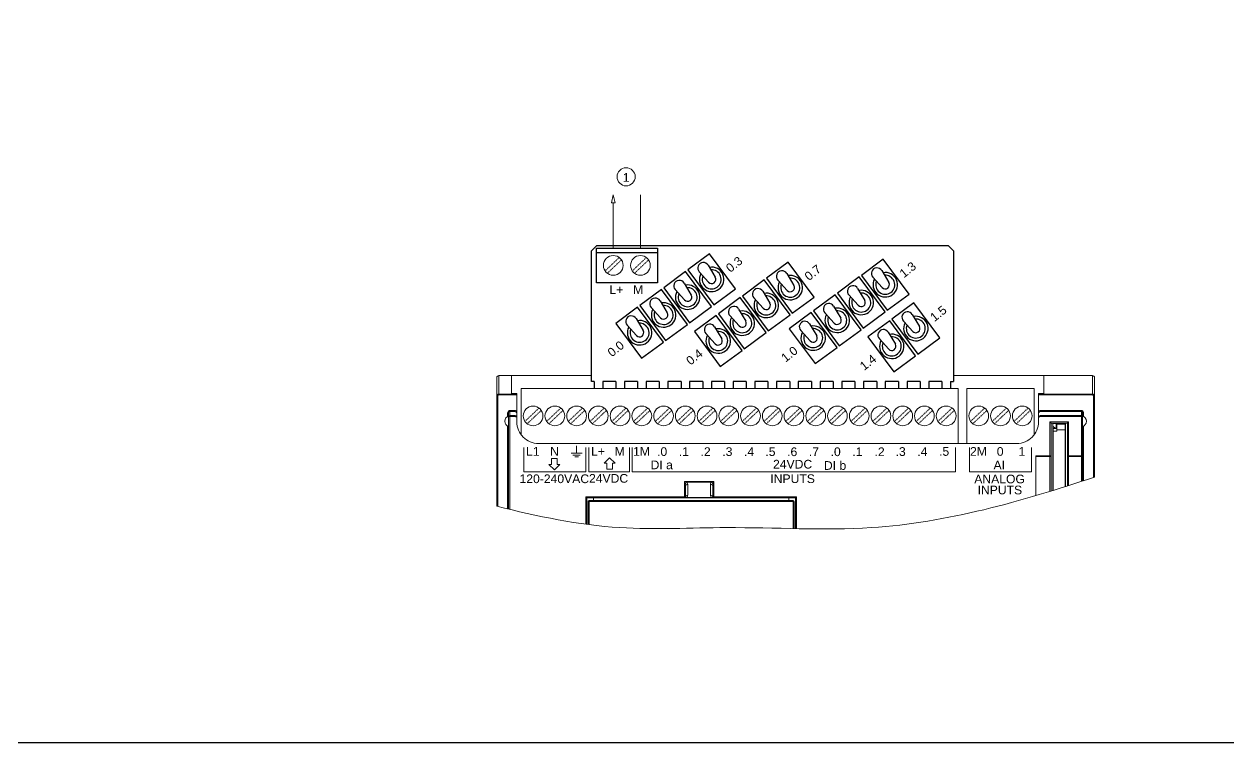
# Model space of a CAD drawing. Header units: inches. Extents: x 57 to 2760, y -193 to 2149.
# Drawn here: x 579.5 to 801, y 1083.9 to 1216.2 of the extents above; entities that cross this region are included whole.
import ezdxf

# ---------------------------------------------------------------- set-up
doc = ezdxf.new("R2010")
doc.units = ezdxf.units.IN
doc.header["$MEASUREMENT"] = 0
doc.linetypes.add('DOT', pattern=[0.2, 0.1, -0.1])
doc.layers.add('Wiring', color=7, linetype='Continuous')
doc.styles.get("Standard").update_dxf_attribs({"font": 'arial.ttf'})

msp = doc.modelspace()

# ---------------------------------------------------------------- linework, layer by layer
for p, q in [((683.90377, 1174.41428), (684.90377, 1175.41428)), ((683.90377, 1150.41428), (683.90377, 1174.41428)), ((684.87577, 1174.15595), (696.04817, 1174.15595)), ((684.90377, 1175.41428), (749.51056, 1175.41428)), ((750.51056, 1174.41428), (749.51056, 1175.41428)), ((750.51056, 1174.41428), (750.51056, 1150.41428)), ((705.36474, 1171.77997), (706.68039, 1169.57286)), ((703.73154, 1170.57101), (705.45823, 1168.66817)), ((719.83027, 1170.26315), (721.14592, 1168.05605)), ((735.6729, 1169.58508), (737.39959, 1167.68224)), ((737.30611, 1170.79404), (738.62176, 1168.58693)), ((700.94411, 1168.50765), (702.25977, 1166.30054)), ((718.19707, 1169.05419), (719.92376, 1167.15135)), ((732.88548, 1167.52172), (734.20114, 1165.31461)), ((696.52349, 1165.23533), (697.83914, 1163.02822)), ((699.31091, 1167.29869), (701.0376, 1165.39585)), ((713.77644, 1165.78187), (715.50313, 1163.87903)), ((715.40964, 1166.99083), (716.7253, 1164.78373)), ((731.25228, 1166.31276), (732.97897, 1164.40992)), ((694.89029, 1164.02637), (696.61698, 1162.12353)), ((710.98902, 1163.71851), (712.30468, 1161.51141)), ((726.83166, 1163.04044), (728.55835, 1161.1376)), ((728.46486, 1164.2494), (729.78051, 1162.04229)), ((690.46966, 1160.75405), (692.19635, 1158.85121)), ((692.10286, 1161.96301), (693.41852, 1159.7559)), ((709.35582, 1162.50955), (711.08251, 1160.60671)), ((724.04423, 1160.97708), (725.35989, 1158.76997)), ((741.29719, 1161.52362), (743.02388, 1159.62078)), ((742.93039, 1162.73258), (744.24605, 1160.52547)), ((704.9352, 1159.23723), (706.66189, 1157.33439)), ((706.5684, 1160.44619), (707.88405, 1158.23908)), ((722.41103, 1159.76812), (724.13772, 1157.86528)), ((738.50977, 1159.46026), (739.82542, 1157.25315)), ((736.87656, 1158.2513), (738.60325, 1156.34846)), ((684.38435, 1150.41428), (683.90377, 1150.41428)), ((684.38435, 1150.41428), (684.38435, 1149.12964)), ((685.96821, 1150.41428), (685.96821, 1149.12964)), ((688.38435, 1150.41428), (685.96821, 1150.41428)), ((688.38435, 1150.41428), (688.38435, 1149.12964)), ((689.96821, 1150.41428), (689.96821, 1149.12964)), ((692.38435, 1150.41428), (689.96821, 1150.41428)), ((692.38435, 1150.41428), (692.38435, 1149.12964)), ((693.96821, 1150.41428), (693.96821, 1149.12964)), ((696.38435, 1150.41428), (693.96821, 1150.41428)), ((696.38435, 1150.41428), (696.38435, 1149.12964)), ((697.96821, 1150.41428), (697.96821, 1149.12964)), ((700.38435, 1150.41428), (697.96821, 1150.41428)), ((700.38435, 1150.41428), (700.38435, 1149.12964)), ((701.96821, 1150.41428), (701.96821, 1149.12964)), ((704.38435, 1150.41428), (701.96821, 1150.41428)), ((704.38435, 1150.41428), (704.38435, 1149.12964)), ((705.96821, 1150.41428), (705.96821, 1149.12964)), ((708.38435, 1150.41428), (705.96821, 1150.41428)), ((708.38435, 1150.41428), (708.38435, 1149.12964)), ((709.96821, 1150.41428), (709.96821, 1149.12964)), ((712.38435, 1150.41428), (709.96821, 1150.41428)), ((712.38435, 1150.41428), (712.38435, 1149.12964)), ((713.96821, 1150.41428), (713.96821, 1149.12964)), ((716.38435, 1150.41428), (713.96821, 1150.41428)), ((716.38435, 1150.41428), (716.38435, 1149.12964)), ((717.96821, 1150.41428), (717.96821, 1149.12964)), ((720.38435, 1150.41428), (717.96821, 1150.41428)), ((720.38435, 1150.41428), (720.38435, 1149.12964)), ((721.96821, 1150.41428), (721.96821, 1149.12964)), ((724.38435, 1150.41428), (721.96821, 1150.41428)), ((724.38435, 1150.41428), (724.38435, 1149.12964)), ((725.96821, 1150.41428), (725.96821, 1149.12964)), ((728.38435, 1150.41428), (725.96821, 1150.41428)), ((728.38435, 1150.41428), (728.38435, 1149.12964)), ((729.96821, 1150.41428), (729.96821, 1149.12964)), ((732.38435, 1150.41428), (729.96821, 1150.41428)), ((732.38435, 1150.41428), (732.38435, 1149.12964)), ((733.96821, 1150.41428), (733.96821, 1149.12964)), ((736.38435, 1150.41428), (733.96821, 1150.41428)), ((736.38435, 1150.41428), (736.38435, 1149.12964)), ((737.96821, 1150.41428), (737.96821, 1149.12964)), ((740.38435, 1150.41428), (737.96821, 1150.41428)), ((740.38435, 1150.41428), (740.38435, 1149.12964)), ((741.96821, 1150.41428), (741.96821, 1149.12964)), ((744.38435, 1150.41428), (741.96821, 1150.41428)), ((744.38435, 1150.41428), (744.38435, 1149.12964)), ((745.96821, 1150.41428), (745.96821, 1149.12964)), ((748.38435, 1150.41428), (745.96821, 1150.41428)), ((748.38435, 1150.41428), (748.38435, 1149.12964)), ((749.96821, 1150.41428), (749.96821, 1149.12964)), ((749.96821, 1150.41428), (750.51056, 1150.41428))]:
    msp.add_line(p, q)
at = {"linetype": 'DOT', "lineweight": 0}
for p, q in [((686.41374, 1170.74521), (689.01283, 1173.20726)), ((686.82637, 1170.30962), (689.42545, 1172.77167)), ((691.41374, 1170.74521), (694.01283, 1173.20726)), ((691.82637, 1170.30962), (694.42545, 1172.77167)), ((671.66432, 1143.05641), (674.2634, 1145.51846)), ((675.66432, 1143.05641), (678.2634, 1145.51846)), ((679.66432, 1143.05641), (682.2634, 1145.51846)), ((683.66432, 1143.05641), (686.2634, 1145.51846)), ((687.66432, 1143.05641), (690.2634, 1145.51846)), ((691.66432, 1143.05641), (694.2634, 1145.51846)), ((695.66432, 1143.05641), (698.2634, 1145.51846)), ((699.66432, 1143.05641), (702.2634, 1145.51846)), ((703.66432, 1143.05641), (706.2634, 1145.51846)), ((707.66432, 1143.05641), (710.2634, 1145.51846)), ((711.66432, 1143.05641), (714.2634, 1145.51846)), ((715.66432, 1143.05641), (718.2634, 1145.51846)), ((719.66432, 1143.05641), (722.2634, 1145.51846)), ((723.66432, 1143.05641), (726.2634, 1145.51846)), ((727.66432, 1143.05641), (730.2634, 1145.51846)), ((731.66432, 1143.05641), (734.2634, 1145.51846)), ((735.66432, 1143.05641), (738.2634, 1145.51846)), ((739.66432, 1143.05641), (742.2634, 1145.51846)), ((743.66432, 1143.05641), (746.2634, 1145.51846)), ((747.66432, 1143.05641), (750.2634, 1145.51846)), ((753.66432, 1143.05641), (756.2634, 1145.51846)), ((757.66432, 1143.05641), (760.2634, 1145.51846)), ((761.66432, 1143.05641), (764.2634, 1145.51846)), ((672.07695, 1142.62082), (674.67603, 1145.08287)), ((676.07695, 1142.62082), (678.67603, 1145.08287)), ((680.07695, 1142.62082), (682.67603, 1145.08287)), ((684.07695, 1142.62082), (686.67603, 1145.08287)), ((688.07695, 1142.62082), (690.67603, 1145.08287)), ((692.07695, 1142.62082), (694.67603, 1145.08287)), ((696.07695, 1142.62082), (698.67603, 1145.08287)), ((700.07695, 1142.62082), (702.67603, 1145.08287)), ((704.07695, 1142.62082), (706.67603, 1145.08287)), ((708.07695, 1142.62082), (710.67603, 1145.08287)), ((712.07695, 1142.62082), (714.67603, 1145.08287)), ((716.07695, 1142.62082), (718.67603, 1145.08287)), ((720.07695, 1142.62082), (722.67603, 1145.08287)), ((724.07695, 1142.62082), (726.67603, 1145.08287)), ((728.07695, 1142.62082), (730.67603, 1145.08287)), ((732.07695, 1142.62082), (734.67603, 1145.08287)), ((736.07695, 1142.62082), (738.67603, 1145.08287)), ((740.07695, 1142.62082), (742.67603, 1145.08287)), ((744.07695, 1142.62082), (746.67603, 1145.08287)), ((748.07695, 1142.62082), (750.67603, 1145.08287)), ((754.07695, 1142.62082), (756.67603, 1145.08287)), ((758.07695, 1142.62082), (760.67603, 1145.08287)), ((762.07695, 1142.62082), (764.67603, 1145.08287))]:
    msp.add_line(p, q, dxfattribs=at)
at = {"color": 7, "linetype": 'Continuous', "lineweight": 0}
for p, q in [((666.47018, 1127.44902), (666.47018, 1151.07964)), ((666.87018, 1147.92496), (666.87018, 1151.47964)), ((683.90377, 1151.47964), (666.87018, 1151.47964)), ((669.17018, 1148.15606), (669.17018, 1151.47964)), ((776.07018, 1151.47964), (750.51056, 1151.47964)), ((767.17018, 1148.15606), (767.17018, 1151.47964)), ((776.07018, 1151.47964), (776.07018, 1147.92496)), ((776.47018, 1151.07964), (776.47018, 1132.80429)), ((776.47018, 1132.80429), (776.47018, 1151.07964)), ((666.67018, 1127.39905), (666.67018, 1147.70785)), ((666.87018, 1148.08469), (670.17018, 1148.08469)), ((666.87018, 1147.92496), (670.17018, 1147.92496)), ((669.17018, 1148.18265), (670.17018, 1148.18265)), ((670.17018, 1148.15606), (669.17018, 1148.15606)), ((670.17018, 1142.97964), (670.17018, 1148.18264)), ((670.96018, 1149.12964), (670.96018, 1140.59303)), ((751.38018, 1149.12964), (751.38018, 1138.97964)), ((752.96018, 1149.12964), (752.96018, 1138.97964)), ((752.96018, 1149.12964), (765.38018, 1149.12964)), ((765.38018, 1149.12964), (765.38018, 1140.59303)), ((767.17018, 1148.18265), (766.17018, 1148.18265)), ((766.17018, 1142.97964), (766.17018, 1148.18264)), ((767.17018, 1148.15606), (766.17018, 1148.15606)), ((766.17018, 1148.08469), (776.07018, 1148.08469)), ((766.17018, 1147.92496), (776.07018, 1147.92496)), ((776.27018, 1132.73779), (776.27018, 1147.70785)), ((668.47018, 1143.97767), (668.47018, 1144.62215)), ((668.67018, 1126.90809), (668.67018, 1144.6523)), ((668.87018, 1126.85995), (668.87018, 1145.05362)), ((668.87018, 1145.05362), (669.77018, 1145.05362)), ((668.87018, 1144.89104), (669.77018, 1144.89104)), ((669.77018, 1144.11532), (668.87018, 1144.11532)), ((669.77018, 1143.94247), (668.87018, 1143.94247)), ((766.57018, 1145.05362), (774.07018, 1145.05362)), ((766.57018, 1144.89104), (774.07018, 1144.89104)), ((774.07018, 1144.11532), (766.57018, 1144.11532)), ((774.07018, 1143.94247), (766.57018, 1143.94439)), ((774.07018, 1132.01294), (774.07018, 1145.05362)), ((774.27018, 1132.48428), (774.27018, 1144.6523)), ((774.47018, 1144.62215), (774.47018, 1143.97767)), ((668.47018, 1126.95641), (668.47018, 1142.18161)), ((768.27018, 1142.9495), (771.67018, 1142.9495)), ((768.27018, 1130.17414), (768.27018, 1142.9495)), ((768.47018, 1136.89895), (768.47018, 1142.73062)), ((768.47018, 1142.72964), (771.47018, 1142.72964)), ((768.47018, 1142.72964), (771.47018, 1142.72964)), ((768.82018, 1142.67964), (768.77018, 1142.72964)), ((768.82018, 1142.67964), (771.12018, 1142.67964)), ((768.82018, 1130.34325), (768.82018, 1142.67964)), ((769.22018, 1141.77964), (768.82018, 1142.17964)), ((769.42018, 1141.77964), (768.82018, 1141.77964)), ((768.84518, 1141.72964), (769.54518, 1141.72964)), ((768.84518, 1141.72964), (769.54518, 1141.72964)), ((768.84518, 1130.35096), (768.84518, 1141.72964)), ((768.84518, 1141.22964), (769.54518, 1141.22964)), ((769.42018, 1142.67964), (769.42018, 1141.77964)), ((771.09518, 1142.52964), (769.54518, 1142.52964)), ((769.54518, 1141.22964), (769.54518, 1142.52964)), ((771.09518, 1141.52964), (769.54518, 1141.52964)), ((771.09518, 1131.05513), (771.09518, 1142.52964)), ((771.12018, 1142.67964), (771.17018, 1142.72964)), ((771.12018, 1142.67964), (771.12018, 1131.06305)), ((771.47018, 1131.17427), (771.47018, 1142.73062)), ((771.67018, 1131.23801), (771.67018, 1142.9495)), ((774.47018, 1142.18161), (774.47018, 1132.46627)), ((762.17018, 1138.97964), (674.1702, 1138.97964)), ((681.16667, 1137.19008), (681.16667, 1138.55508)), ((680.14292, 1137.19008), (682.19042, 1137.19008)), ((680.48417, 1136.84883), (681.84917, 1136.84883)), ((680.82542, 1136.50758), (681.50792, 1136.50758)), ((765.67018, 1136.71085), (765.67018, 1129.39211)), ((765.86332, 1136.72365), (768.26332, 1136.72365)), ((765.86332, 1136.58467), (768.26332, 1136.58467)), ((768.47018, 1130.23549), (768.47018, 1136.89895)), ((771.67018, 1136.72365), (774.07018, 1136.72365)), ((771.67018, 1136.58467), (774.07018, 1136.58467)), ((701.02018, 1128.97964), (701.02018, 1132.01597)), ((701.12645, 1131.69581), (701.02018, 1132.01597)), ((701.16873, 1131.96609), (701.02018, 1132.01597)), ((701.02018, 1132.01597), (706.42018, 1132.01597)), ((701.28804, 1131.9253), (701.16873, 1131.96609)), ((701.38541, 1131.89142), (701.28804, 1131.9253)), ((706.14797, 1131.92381), (706.05204, 1131.89039)), ((706.269, 1131.9652), (706.14797, 1131.92381)), ((706.42018, 1132.01597), (706.269, 1131.9652)), ((706.42018, 1132.01597), (706.34844, 1131.80043)), ((706.42018, 1132.01597), (706.42018, 1128.97964)), ((701.16845, 1131.56754), (701.12645, 1131.69581)), ((701.22018, 1129.17964), (701.22018, 1131.19366)), ((701.465, 1131.86314), (701.38541, 1131.89142)), ((701.465, 1131.86314), (705.97535, 1131.86314)), ((701.62018, 1129.45557), (701.62018, 1131.4696)), ((705.82018, 1131.4696), (705.82018, 1129.45557)), ((706.05204, 1131.89039), (705.97535, 1131.86314)), ((706.22018, 1131.19367), (706.22018, 1129.17964)), ((706.34844, 1131.80043), (706.2719, 1131.56754)), ((682.87018, 1124.14211), (682.87018, 1129.19315)), ((701.02018, 1129.19315), (682.87018, 1129.19315)), ((683.07018, 1124.11533), (683.07018, 1128.98009)), ((683.07018, 1124.11533), (683.07018, 1128.98009)), ((721.42018, 1128.97964), (683.07018, 1128.97964)), ((683.27018, 1124.08897), (683.27018, 1128.27964)), ((683.47018, 1124.06303), (683.47018, 1128.47964)), ((683.47018, 1128.47964), (721.02018, 1128.47964)), ((683.47018, 1128.47964), (721.02018, 1128.47964)), ((683.47018, 1128.29272), (721.02018, 1128.29272)), ((684.27018, 1128.47964), (684.27018, 1128.97964)), ((706.42018, 1128.97964), (701.02018, 1128.97964)), ((701.2383, 1129.08182), (701.16497, 1129.04167)), ((701.23316, 1128.99266), (701.29537, 1129.00192)), ((705.98579, 1129.04168), (701.45456, 1129.04167)), ((706.20205, 1129.08182), (706.27538, 1129.04168)), ((706.31485, 1128.98274), (706.42018, 1128.97964)), ((721.62018, 1129.19315), (706.42018, 1129.19315)), ((720.22018, 1128.47964), (720.22018, 1128.97964)), ((721.02018, 1123.33383), (721.02018, 1128.47964)), ((721.22018, 1123.32998), (721.22018, 1128.27964)), ((721.42018, 1123.32621), (721.42018, 1128.98009)), ((721.62018, 1129.19315), (721.62018, 1123.3225))]:
    msp.add_line(p, q, dxfattribs=at)
at = {"lineweight": 0}
for p, q in [((670.96018, 1149.12964), (751.38018, 1149.12964)), ((671.45518, 1138.27341), (671.45518, 1133.75983)), ((682.88518, 1138.27341), (682.88518, 1133.75983)), ((683.41042, 1138.27382), (683.41042, 1133.76023)), ((686.21789, 1135.3666), (687.24599, 1136.36408)), ((688.27409, 1135.3666), (687.24599, 1136.36408)), ((690.88518, 1138.27382), (690.88518, 1133.76023)), ((691.41042, 1138.27382), (691.41042, 1133.76023)), ((750.88518, 1138.27382), (750.88518, 1133.76023)), ((753.45518, 1138.27341), (753.45518, 1133.75983)), ((764.88518, 1138.27341), (764.88518, 1133.75983)), ((676.05725, 1135.13704), (677.08536, 1134.13956)), ((676.57131, 1135.13704), (676.05725, 1135.13704)), ((676.57131, 1136.25543), (676.57131, 1135.13704)), ((677.08536, 1136.25543), (676.57131, 1136.25543)), ((677.08535, 1136.25543), (677.5994, 1136.25543)), ((678.11346, 1135.13704), (677.08536, 1134.13956)), ((677.5994, 1136.25543), (677.5994, 1135.13704)), ((677.5994, 1135.13704), (678.11346, 1135.13704)), ((686.73194, 1135.3666), (686.21789, 1135.3666)), ((686.73194, 1134.24821), (686.73194, 1135.3666)), ((687.24599, 1134.24821), (686.73194, 1134.24821)), ((687.24599, 1134.24821), (687.76004, 1134.24821)), ((687.76004, 1135.3666), (688.27409, 1135.3666)), ((687.76004, 1134.24821), (687.76004, 1135.3666)), ((671.45518, 1133.75983), (682.88518, 1133.75983)), ((683.41042, 1133.76023), (690.88518, 1133.76023)), ((691.41042, 1133.76023), (750.88518, 1133.76023)), ((753.45518, 1133.75983), (764.88518, 1133.75983))]:
    msp.add_line(p, q, dxfattribs=at)
for points in [[(60.46636, 2015.39461), (1098.54819, 2015.39461), (1098.54819, 1083.9003), (60.46636, 1083.9003)], [(684.81309, 1174.91428), (696.04817, 1174.91428), (696.04817, 1168.57151), (684.81309, 1168.57151)], [(706.39456, 1164.47921), (710.41331, 1167.45405), (705.65357, 1173.88405), (701.63483, 1170.90921)], [(720.8601, 1162.9624), (724.87885, 1165.93723), (720.11911, 1172.36723), (716.10036, 1169.39239)], [(738.33593, 1163.49328), (742.35468, 1166.46812), (737.59494, 1172.89812), (733.57619, 1169.92328)], [(701.97394, 1161.20689), (705.99269, 1164.18173), (701.23295, 1170.61173), (697.2142, 1167.63689)], [(733.91531, 1160.22096), (737.93406, 1163.1958), (733.17432, 1169.6258), (729.15557, 1166.65096)], [(716.43947, 1159.69007), (720.45822, 1162.66491), (715.69848, 1169.09491), (711.67973, 1166.12007)], [(697.55332, 1157.93457), (701.57207, 1160.90941), (696.81233, 1167.33941), (692.79358, 1164.36457)], [(712.01885, 1156.41775), (716.0376, 1159.39259), (711.27786, 1165.82259), (707.25911, 1162.84775)], [(729.49469, 1156.94864), (733.51343, 1159.92348), (728.7537, 1166.35348), (724.73495, 1163.37864)], [(693.13269, 1154.66225), (697.15144, 1157.63709), (692.3917, 1164.06709), (688.37295, 1161.09225)], [(725.07406, 1153.67632), (729.09281, 1156.65116), (724.33307, 1163.08116), (720.31432, 1160.10632)], [(743.96022, 1155.43182), (747.97897, 1158.40666), (743.21923, 1164.83666), (739.20048, 1161.86182)], [(707.59822, 1153.14543), (711.61697, 1156.12027), (706.85723, 1162.55027), (702.83849, 1159.57543)], [(739.53959, 1152.1595), (743.55834, 1155.13434), (738.7986, 1161.56434), (734.77985, 1158.5895)]]:
    msp.add_lwpolyline(points, close=True)
at = {"color": 7, "linetype": 'Continuous', "lineweight": 0}
for points in [[(666.47018, 1147.67459), (666.47469, 1147.73605), (666.48947, 1147.80042), (666.5157, 1147.86459), (666.55359, 1147.92524), (666.60236, 1147.9792), (666.66056, 1148.02386), (666.72627, 1148.05723), (666.79706, 1148.07778), (666.87018, 1148.08469)], [(666.47018, 1147.67459), (666.49697, 1147.69122), (666.57018, 1147.7034), (666.67018, 1147.70785)], [(666.67018, 1147.70785), (666.67243, 1147.74038), (666.67982, 1147.77446), (666.69293, 1147.80843), (666.71187, 1147.84054), (666.73626, 1147.86911), (666.76535, 1147.89275), (666.79821, 1147.91042), (666.83361, 1147.9213), (666.87018, 1147.92496)], [(776.07018, 1148.08469), (776.11487, 1148.08212), (776.15815, 1148.07465), (776.20132, 1148.06202), (776.24498, 1148.04345), (776.28917, 1148.01776), (776.33336, 1147.98341), (776.37599, 1147.93892), (776.41418, 1147.88384), (776.44433, 1147.8196), (776.46358, 1147.74873), (776.47018, 1147.67459)], [(776.07018, 1147.92496), (776.09253, 1147.9236), (776.11417, 1147.91964), (776.13575, 1147.91296), (776.15758, 1147.90313), (776.17968, 1147.88953), (776.20177, 1147.87135), (776.22308, 1147.8478), (776.24217, 1147.81865), (776.25725, 1147.78465), (776.26688, 1147.74712), (776.27018, 1147.70785)], [(776.47018, 1147.67459), (776.44338, 1147.69122), (776.37018, 1147.7034), (776.27018, 1147.70785)], [(668.47018, 1144.62215), (668.49188, 1144.7623), (668.5529, 1144.88487), (668.64354, 1144.97764), (668.75228, 1145.0344), (668.87018, 1145.05362)], [(668.67018, 1144.65232), (668.64338, 1144.63724), (668.57017, 1144.62619), (668.47018, 1144.62215)], [(668.67018, 1144.6523), (668.68101, 1144.72978), (668.71153, 1144.79766), (668.75691, 1144.84905), (668.81133, 1144.88046), (668.87018, 1144.89104)], [(668.67018, 1143.92213), (668.6854, 1143.99606), (668.72875, 1144.05873), (668.79364, 1144.10061), (668.87018, 1144.11532)], [(668.87018, 1143.94247), (668.79339, 1143.94091), (668.72812, 1143.93645), (668.68504, 1143.92983), (668.67018, 1143.92213)], [(669.77018, 1145.05362), (669.91274, 1145.03508), (670.04827, 1144.97984), (670.17018, 1144.88878)], [(669.77018, 1144.89104), (669.88764, 1144.87098), (669.99665, 1144.81112), (670.08733, 1144.71339), (670.14846, 1144.58413), (670.17018, 1144.43647)], [(669.77019, 1144.11532), (669.83711, 1144.11037), (669.89577, 1144.09758), (669.94606, 1144.0796), (669.98886, 1144.05827), (670.02548, 1144.03459), (670.05721, 1144.00887), (670.08523, 1143.98071), (670.10998, 1143.94964), (670.13099, 1143.91601), (670.14774, 1143.88044), (670.1599, 1143.8436), (670.16742, 1143.80575), (670.17018, 1143.76458)], [(670.17018, 1143.76461), (670.16742, 1143.78548), (670.15991, 1143.80466), (670.14774, 1143.82334), (670.131, 1143.84138), (670.10999, 1143.85843), (670.08525, 1143.87418), (670.05723, 1143.88847), (670.02551, 1143.90152), (669.9889, 1143.91352), (669.9461, 1143.92434), (669.89583, 1143.93347), (669.83719, 1143.93996), (669.77029, 1143.94247)], [(766.17018, 1144.88878), (766.29178, 1144.97968), (766.42692, 1145.0349), (766.57018, 1145.05362)], [(766.17018, 1144.43647), (766.19189, 1144.58414), (766.25293, 1144.71327), (766.34364, 1144.81107), (766.45221, 1144.87081), (766.57018, 1144.89104)], [(766.17018, 1143.76459), (766.17292, 1143.80561), (766.18103, 1143.84577), (766.19429, 1143.88454), (766.21238, 1143.92143), (766.23495, 1143.95596), (766.26155, 1143.98772), (766.29183, 1144.01648), (766.3255, 1144.04206), (766.36206, 1144.06411), (766.40088, 1144.08236), (766.44127, 1144.09661), (766.48265, 1144.10682), (766.52531, 1144.1131), (766.57018, 1144.11532)], [(766.57018, 1143.94247), (766.52531, 1143.94135), (766.48265, 1143.93816), (766.44127, 1143.93298), (766.40088, 1143.92576), (766.36206, 1143.9165), (766.3255, 1143.90531), (766.29183, 1143.89234), (766.26155, 1143.87775), (766.23495, 1143.86164), (766.21238, 1143.84413), (766.19429, 1143.82543), (766.18103, 1143.80577), (766.17292, 1143.78541), (766.17018, 1143.76461)], [(774.07018, 1145.05362), (774.18807, 1145.03439), (774.29686, 1144.9776), (774.38747, 1144.88484), (774.4485, 1144.76223), (774.47018, 1144.62215)], [(774.07018, 1144.89104), (774.12903, 1144.88046), (774.18348, 1144.84902), (774.22883, 1144.79764), (774.25936, 1144.72974), (774.27018, 1144.6523)], [(774.07018, 1144.11532), (774.14575, 1144.10099), (774.21067, 1144.05963), (774.25485, 1143.99631), (774.27018, 1143.92213)], [(774.27018, 1143.92213), (774.25485, 1143.92994), (774.21067, 1143.93661), (774.14575, 1143.94097), (774.07018, 1143.94247)], [(774.27018, 1144.65232), (774.29697, 1144.63724), (774.37018, 1144.62619), (774.47018, 1144.62215)], [(768.47018, 1142.73062), (768.45536, 1142.75286), (768.42024, 1142.79342), (768.37407, 1142.84322), (768.32245, 1142.89678), (768.27018, 1142.9495)], [(771.47018, 1142.73062), (771.48499, 1142.75286), (771.52011, 1142.79342), (771.56629, 1142.84322), (771.6179, 1142.89678), (771.67018, 1142.9495)], [(765.66332, 1136.70677), (765.66727, 1136.71008), (765.68064, 1136.7136), (765.7057, 1136.71711), (765.74428, 1136.72033), (765.79728, 1136.72292), (765.86332, 1136.72365)], [(765.66332, 1136.70677), (765.67811, 1136.66069), (765.72119, 1136.62086), (765.78639, 1136.59406), (765.86332, 1136.58467)], [(768.26332, 1136.72365), (768.30287, 1136.72326), (768.34472, 1136.7222), (768.38639, 1136.72015), (768.42398, 1136.71688), (768.45206, 1136.71239), (768.46332, 1136.70677)], [(768.46332, 1136.70677), (768.44854, 1136.66069), (768.40545, 1136.62086), (768.34026, 1136.59406), (768.26332, 1136.58467)], [(771.47018, 1136.70677), (771.47413, 1136.71008), (771.4875, 1136.7136), (771.51256, 1136.71711), (771.55114, 1136.72033), (771.60413, 1136.72292), (771.67018, 1136.72365)], [(771.47018, 1136.70677), (771.48496, 1136.66069), (771.52805, 1136.62086), (771.59324, 1136.59406), (771.67018, 1136.58467)], [(774.07018, 1136.72365), (774.10973, 1136.72326), (774.15157, 1136.7222), (774.19324, 1136.72015), (774.23084, 1136.71688), (774.25891, 1136.71239), (774.27018, 1136.70677)], [(774.27018, 1136.70677), (774.25539, 1136.66069), (774.2123, 1136.62086), (774.14711, 1136.59406), (774.07018, 1136.58467)], [(774.27018, 1132.48428), (774.26848, 1132.30057), (774.26323, 1132.09995), (774.26223, 1132.0757)], [(774.27018, 1132.48428), (774.29697, 1132.47527), (774.37018, 1132.46868), (774.47018, 1132.46627)], [(774.47018, 1132.46627), (774.46725, 1132.29204), (774.45998, 1132.14043)], [(701.465, 1131.86314), (701.34557, 1131.78668), (701.2421, 1131.68355), (701.16845, 1131.56754)], [(701.22018, 1131.19367), (701.21357, 1131.33577), (701.19566, 1131.46105), (701.16845, 1131.56754)], [(701.62018, 1131.4696), (701.46711, 1131.44859), (701.33734, 1131.38878), (701.25063, 1131.29927), (701.22018, 1131.19366)], [(701.62018, 1131.4696), (701.60038, 1131.61905), (701.54665, 1131.75095), (701.465, 1131.86314)], [(705.97535, 1131.86314), (705.89345, 1131.75056), (705.83969, 1131.61805), (705.82018, 1131.4696)], [(705.82018, 1131.4696), (705.97325, 1131.44859), (706.10302, 1131.38878), (706.18973, 1131.29926), (706.22018, 1131.19366)], [(705.97535, 1131.86314), (706.09478, 1131.78669), (706.19825, 1131.68355), (706.2719, 1131.56754)], [(706.2719, 1131.56754), (706.24462, 1131.46071), (706.22669, 1131.33479), (706.22018, 1131.19368)], [(683.07018, 1128.98009), (683.05536, 1128.99997), (683.02024, 1129.03883), (682.97407, 1129.08751), (682.92245, 1129.14052), (682.87018, 1129.19315)], [(683.27018, 1128.27964), (683.29588, 1128.28606), (683.36919, 1128.29093), (683.47018, 1128.29272)], [(701.02018, 1129.19315), (701.09448, 1129.19219), (701.15961, 1129.18933), (701.20466, 1129.18486), (701.22018, 1129.17964)], [(701.02018, 1128.97964), (701.09534, 1128.98121), (701.16644, 1128.98567), (701.23316, 1128.99266)], [(701.62018, 1129.45557), (701.4671, 1129.43457), (701.33733, 1129.37475), (701.25062, 1129.28523), (701.22018, 1129.17964)], [(701.45456, 1129.04169), (701.3391, 1129.08182), (701.2383, 1129.08182)], [(701.29537, 1129.00192), (701.35303, 1129.01324), (701.40616, 1129.02652), (701.45456, 1129.04167)], [(701.45456, 1129.04167), (701.52067, 1129.12464), (701.57265, 1129.22151), (701.6073, 1129.33191), (701.62018, 1129.45557)], [(705.82018, 1129.45557), (705.83306, 1129.3319), (705.86771, 1129.22151), (705.91969, 1129.12463), (705.98579, 1129.04168)], [(705.82018, 1129.45557), (705.97325, 1129.43457), (706.10302, 1129.37475), (706.18973, 1129.28523), (706.22018, 1129.17964)], [(705.98578, 1129.04168), (706.04767, 1129.02285), (706.12843, 1129.00487)], [(705.98579, 1129.04167), (706.10125, 1129.08181), (706.20205, 1129.08182)], [(706.12843, 1129.00487), (706.2176, 1128.99138), (706.31485, 1128.98274)], [(706.42018, 1129.19315), (706.34587, 1129.19219), (706.28074, 1129.18933), (706.23569, 1129.18486), (706.22018, 1129.17964)], [(721.22018, 1128.27964), (721.19447, 1128.28606), (721.12116, 1128.29093), (721.02018, 1128.29272)], [(721.42018, 1128.98009), (721.43499, 1128.99997), (721.47011, 1129.03883), (721.51629, 1129.08751), (721.5679, 1129.14052), (721.62018, 1129.19315)]]:
    msp.add_lwpolyline(points, dxfattribs=at)
for centre in [(687.9196, 1171.75844), (692.9196, 1171.75844), (673.17018, 1144.06964), (677.17018, 1144.06964), (681.17018, 1144.06964), (685.17018, 1144.06964), (689.17018, 1144.06964), (693.17018, 1144.06964), (697.17018, 1144.06964), (701.17018, 1144.06964), (705.17018, 1144.06964), (709.17018, 1144.06964), (713.17018, 1144.06964), (717.17018, 1144.06964), (721.17018, 1144.06964), (725.17018, 1144.06964), (729.17018, 1144.06964), (733.17018, 1144.06964), (737.17018, 1144.06964), (741.17018, 1144.06964), (745.17018, 1144.06964), (749.17018, 1144.06964), (755.17018, 1144.06964), (759.17018, 1144.06964), (763.17018, 1144.06964)]:
    msp.add_circle(centre, 1.815, dxfattribs=at)
for centre, radius, start, end in [((704.48768, 1171.25716), 1.02106, 30.7991628, 222.2214512), ((706.02407, 1169.18163), 2.25, 152.0734947, 100.9471193), ((706.02407, 1169.18163), 1.75, 158.1097975, 94.9108165), ((706.02407, 1169.18163), 0.76408, 222.2214512, 30.7991628), ((718.95321, 1169.74034), 1.02106, 30.7991628, 222.2214512), ((720.4896, 1167.66481), 2.25, 152.0734947, 100.9471193), ((736.42905, 1170.27123), 1.02106, 30.7991628, 222.2214512), ((737.96544, 1168.1957), 2.25, 152.0734947, 100.9471193), ((737.96544, 1168.1957), 1.75, 158.1097975, 94.9108165), ((700.06706, 1167.98484), 1.02106, 30.7991628, 222.2214512), ((701.60345, 1165.90931), 2.25, 152.0734947, 100.9471193), ((701.60345, 1165.90931), 1.75, 158.1097975, 94.9108165), ((714.53259, 1166.46802), 1.02106, 30.7991628, 222.2214512), ((720.4896, 1167.66481), 1.75, 158.1097975, 94.9108165), ((720.4896, 1167.66481), 0.76408, 222.2214512, 30.7991628), ((732.00843, 1166.99891), 1.02106, 30.7991628, 222.2214512), ((737.96544, 1168.1957), 0.76408, 222.2214512, 30.7991628), ((695.64643, 1164.71252), 1.02106, 30.7991628, 222.2214512), ((701.60345, 1165.90931), 0.76408, 222.2214512, 30.7991628), ((716.06898, 1164.39249), 2.25, 152.0734947, 100.9471193), ((716.06898, 1164.39249), 1.75, 158.1097975, 94.9108165), ((733.54481, 1164.92338), 2.25, 152.0734947, 100.9471193), ((733.54481, 1164.92338), 1.75, 158.1097975, 94.9108165), ((733.54481, 1164.92338), 0.76408, 222.2214512, 30.7991628), ((697.18282, 1162.63699), 2.25, 152.0734947, 100.9471193), ((697.18282, 1162.63699), 1.75, 158.1097975, 94.9108165), ((697.18282, 1162.63699), 0.76408, 222.2214512, 30.7991628), ((710.11197, 1163.1957), 1.02106, 30.7991628, 222.2214512), ((711.64835, 1161.12017), 2.25, 152.0734947, 100.9471193), ((716.06898, 1164.39249), 0.76408, 222.2214512, 30.7991628), ((727.5878, 1163.72659), 1.02106, 30.7991628, 222.2214512), ((729.12419, 1161.65106), 2.25, 152.0734947, 100.9471193), ((729.12419, 1161.65106), 1.75, 158.1097975, 94.9108165), ((742.05334, 1162.20977), 1.02106, 30.7991628, 222.2214512), ((691.22581, 1161.4402), 1.02106, 30.7991628, 222.2214512), ((692.7622, 1159.36467), 2.25, 152.0734947, 100.9471193), ((692.7622, 1159.36467), 1.75, 158.1097975, 94.9108165), ((705.69134, 1159.92338), 1.02106, 30.7991628, 222.2214512), ((711.64835, 1161.12017), 1.75, 158.1097975, 94.9108165), ((711.64835, 1161.12017), 0.76408, 222.2214512, 30.7991628), ((723.16718, 1160.45426), 1.02106, 30.7991628, 222.2214512), ((729.12419, 1161.65106), 0.76408, 222.2214512, 30.7991628), ((743.58972, 1160.13424), 2.25, 152.0734947, 100.9471193), ((743.58972, 1160.13424), 1.75, 158.1097975, 94.9108165), ((692.7622, 1159.36467), 0.76408, 222.2214512, 30.7991628), ((707.22773, 1157.84785), 2.25, 152.0734947, 100.9471193), ((707.22773, 1157.84785), 1.75, 158.1097975, 94.9108165), ((724.70357, 1158.37874), 2.25, 152.0734947, 100.9471193), ((724.70357, 1158.37874), 1.75, 158.1097975, 94.9108165), ((724.70357, 1158.37874), 0.76408, 222.2214512, 30.7991628), ((737.63271, 1158.93745), 1.02106, 30.7991628, 222.2214512), ((739.1691, 1156.86192), 2.25, 152.0734947, 100.9471193), ((739.1691, 1156.86192), 1.75, 158.1097975, 94.9108165), ((743.58972, 1160.13424), 0.76408, 222.2214512, 30.7991628), ((707.22773, 1157.84785), 0.76408, 222.2214512, 30.7991628), ((739.1691, 1156.86192), 0.76408, 222.2214512, 30.7991628)]:
    msp.add_arc(centre, radius, start, end)
for centre, radius, start, end in [((666.87018, 1151.07964), 0.4, 90, 180), ((776.07018, 1151.07964), 0.4, 0, 90), ((669.03446, 1143.07964), 1.06429, 110.0159596, 249.9840404), ((773.90589, 1143.07964), 1.06429, 290.0159596, 69.9840404), ((674.17018, 1142.97964), 4, 179.999896, 270.0003844), ((762.17018, 1142.97964), 4, 269.9999932, 0.0005115), ((683.47018, 1128.27964), 0.2, 90, 180), ((683.47018, 1128.27964), 0.2, 90, 180), ((701.02018, 1129.17964), 0.2, 270, 0), ((706.42018, 1129.17964), 0.2, 180, 270), ((721.02018, 1128.27964), 0.2, 0, 90)]:
    msp.add_arc(centre, radius, start, end, dxfattribs=at)
at = {"lineweight": 0}
msp.add_open_spline([(666.47018, 1127.44902), (673.97381, 1125.57123), (687.91353, 1122.65598), (711.1085, 1124.00504), (740.76765, 1121.96778), (762.95243, 1128.30644), (776.47018, 1132.80429)], degree=3, knots=[8.83988351, 8.83988351, 8.83988351, 8.83988351, 31.890789672, 51.510490879, 78.200353381, 120.382521872, 120.382521872, 120.382521872, 120.382521872], dxfattribs=at)
at = {"layer": 'Wiring', "lineweight": 15}
for p, q in [((687.9196, 1184.73963), (687.59121, 1183.26874)), ((687.59121, 1183.26874), (688.2715, 1183.26874)), ((688.2715, 1183.26874), (687.9196, 1184.73963)), ((687.9196, 1174.91428), (687.9196, 1183.26874)), ((692.9196, 1183.28542), (692.9196, 1184.73963)), ((692.9196, 1174.91428), (692.9196, 1183.28542))]:
    msp.add_line(p, q, dxfattribs=at)
msp.add_circle((690.28472, 1188.05723), 1.66853, dxfattribs=at)

# ---------------------------------------------------------------- texts
at = {"lineweight": 0, "char_height": 1.6, "width": 5.3067617, "attachment_point": 2, "rotation": 38.6432916}
for s, insert in [('0.3', (709.66642, 1172.57147)), ('0.7', (724.13196, 1171.05466)), ('1.3', (741.60779, 1171.58554)), ('1.5', (747.23208, 1163.52408)), ('0.0', (687.88033, 1157.04212)), ('0.4', (702.34587, 1155.5253)), ('1.0', (719.8217, 1156.05618)), ('1.4', (734.28723, 1154.53937))]:
    msp.add_mtext(s, dxfattribs=dict(at, insert=insert))
at = {"lineweight": 0, "char_height": 1.6}
for s, insert, width, attachment_point in [('L+', (688.49519, 1168.10003), 5.3067617, 2), ('M', (692.49519, 1168.10003), 5.3067617, 2), ('L1', (673.11064, 1138.32746), 5.3067617, 2), ('N', (677.11064, 1138.32746), 5.3067617, 2), ('L+', (685.11064, 1138.32746), 5.3067617, 2), ('M', (689.11064, 1138.32746), 5.3067617, 2), ('1M', (693.11064, 1138.32746), 5.3067617, 2), ('.0', (696.91069, 1138.28971), 5.3067617, 2), ('.1', (700.91069, 1138.28971), 5.3067617, 2), ('.2', (704.91069, 1138.28971), 5.3067617, 2), ('.3', (708.91069, 1138.28971), 5.3067617, 2), ('.4', (712.91069, 1138.28971), 5.3067617, 2), ('.5', (716.8383, 1136.66812), 5.3067617, 8), ('.5', (716.8383, 1138.29071), 5.3067617, 2), ('.6', (720.8383, 1136.64554), 5.3067617, 8), ('.7', (724.8383, 1136.66812), 5.3067617, 8), ('.0', (728.8383, 1136.64554), 5.3067617, 8), ('.1', (732.8383, 1136.66812), 5.3067617, 8), ('.2', (736.92992, 1136.66574), 5.3067617, 8), ('.3', (740.79873, 1136.6823), 5.3067617, 8), ('.4', (744.79873, 1136.70488), 5.3067617, 8), ('.5', (748.79873, 1136.70488), 5.3067617, 8), ('2M', (755.11064, 1138.32746), 5.3067617, 2), ('0', (759.11064, 1138.32746), 5.3067617, 2), ('1', (763.11064, 1138.32746), 5.3067617, 2), ('DI a', (696.83549, 1135.8524), 5.3067617, 2), ('24VDC INPUTS', (720.92009, 1131.68951), 12.9076364, 8), ('DI b', (728.73018, 1134.11982), 5.3067617, 8), ('AI', (758.94366, 1135.8236), 5.3067617, 2), ('120-240VAC', (677.06945, 1133.30003), 12.4032, 2), ('24VDC', (687.05929, 1133.37159), 8.5528889, 2), ('ANALOG', (759.00268, 1133.25505), 12.9076364, 2), ('INPUTS', (759.05443, 1131.22978), 12.9076364, 2)]:
    msp.add_mtext(s, dxfattribs=dict(at, insert=insert, width=width, attachment_point=attachment_point))
at = {"layer": 'Wiring', "lineweight": 15, "insert": (690.28638, 1188.73678), "char_height": 1.6, "width": 8.5528889, "attachment_point": 2}
msp.add_mtext('1', dxfattribs=at)

doc.saveas('drawing.dxf')
